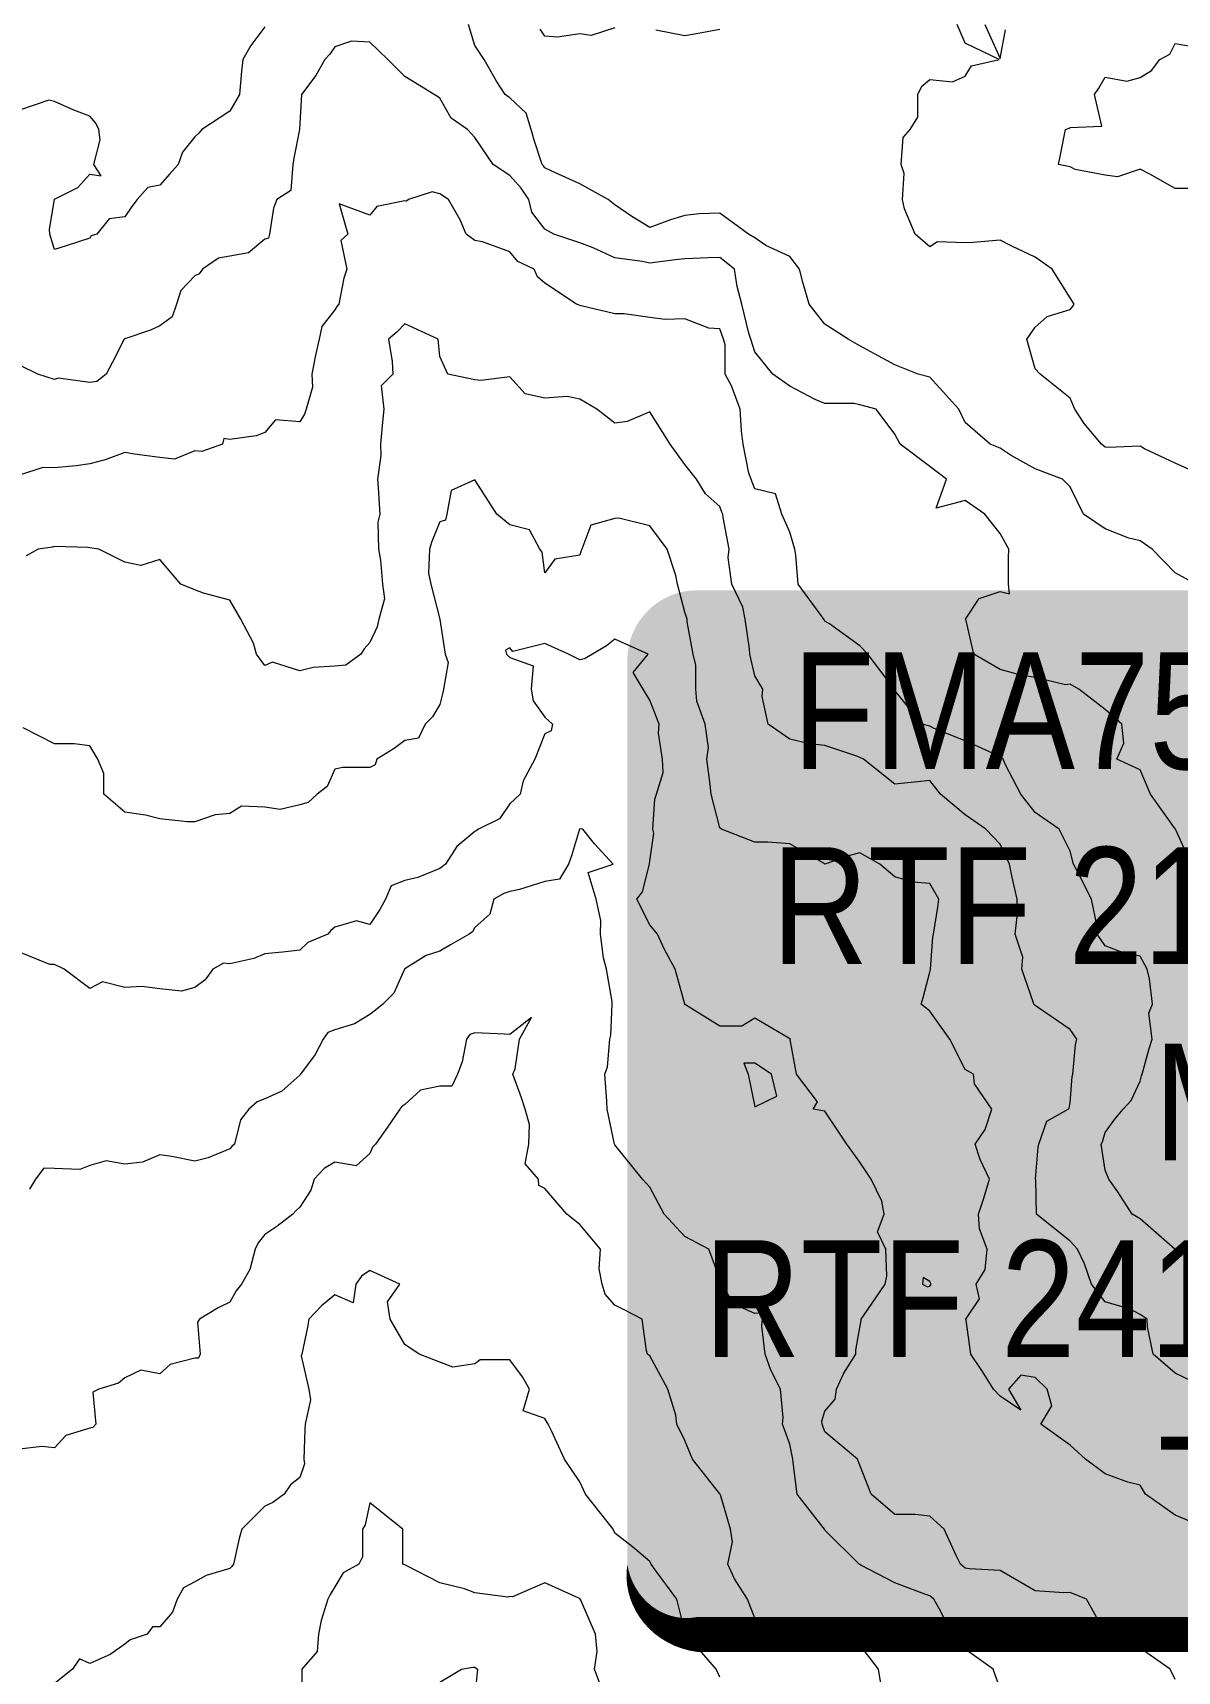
# Model space of a CAD drawing. Extents: x 537850 to 541798, y 6045627 to 6050132.
# Drawn here: x 539898.5 to 539996.5, y 6046862.9 to 6047003.3 of the extents above; entities that cross this region are included whole.
import ezdxf

# ---------------------------------------------------------------- set-up
doc = ezdxf.new("R2010")
doc.units = 0
doc.header["$LTSCALE"] = 5
doc.linetypes.add('DASHED2', pattern=[9.525, 6.35, -3.175])
doc.layers.add('Contour_Line_Intermediate', color=7, linetype='DASHED2', true_color=0xd9d9d9)
doc.layers.add('Contour_Line_Major', color=7, linetype='Continuous', true_color=0x6b6b6b)
doc.layers.add('L-MON', color=1, linetype='Continuous')
doc.styles.add('80', font='ARIALN.TTF', dxfattribs={"height": 10})

# ---------------------------------------------------------------- blocks, each defined once
blk = doc.blocks.new('*U481')
h = blk.add_hatch(color=255)
edge = h.paths.add_edge_path()
edge.add_line((-104, -45.5), (104, -45.5))
edge.add_arc((104, -39.5), 6, 270, 360)
edge.add_line((110, -39.5), (110, 38))
edge.add_arc((104, 38), 6, 360, 450)
edge.add_line((104, 44), (-104, 44))
edge.add_arc((-104, 38), 6, 90, 180)
edge.add_line((-110, 38), (-110, -39.5))
edge.add_arc((-104, -39.5), 6, 180, 270)
at = {"color": 44, "flags": 128}
blk.add_lwpolyline([(-104, -45.5, 3, 3, 0), (104, -45.5, 3, 3, 0.414214), (110, -39.5, 3, 3, 0), (110, 38, 3, 0, 0.414214), (104, 44, 0, 0, 0), (-104, 44, 0, 0, 0.414214), (-110, 38, 0, 0, 0), (-110, -39.5, 0, 3, 0.414214)], format="xyseb", close=True, dxfattribs=at)
at = {"color": 44, "style": '80'}
blk.add_attdef('ENTER_TEXT_001', (-35.99, -5), '', height=10, dxfattribs=at)

msp = doc.modelspace()

# ---------------------------------------------------------------- linework, layer by layer
at = {"layer": 'Contour_Line_Intermediate', "linetype": 'Continuous', "lineweight": 13, "flags": 128}
for points, elevation in [([(539918.329, 6047003.802), (539917.15, 6047002.201), (539916.46, 6047001.022), (539916.346, 6047000.005), (539916.157, 6046998.022), (539915.329, 6046996.582), (539912.929, 6046995.022), (539912.669, 6046994.683), (539912.329, 6046994.372), (539911.285, 6046993.067), (539910.919, 6046992.022), (539910.17, 6046991.182), (539909.33, 6046990.24), (539908.309, 6046990.043), (539907.401, 6046989.022), (539906.956, 6046988.396), (539906.33, 6046987.515), (539905.003, 6046987.349), (539903.943, 6046986.023), (539903.467, 6046985.885), (539903.33, 6046985.693), (539901.31, 6046985.043), (539900.33, 6046984.727), (539899.918, 6046986.023), (539899.888, 6046986.464), (539900.327, 6046989.022), (539900.327, 6046989.025), (539900.33, 6046989.029), (539902.324, 6046990.028), (539903.33, 6046991.182), (539904.31, 6046991.042), (539903.696, 6046992.022), (539904.223, 6046994.129), (539904.106, 6046995.022), (539903.855, 6046995.548), (539903.33, 6046996.138), (539901.96, 6046996.652), (539900.33, 6046997.413), (539899.845, 6046997.537), (539897.33, 6046996.655)], 900.957), ([(539998.104, 6046956.024), (539996.325, 6046957.002), (539994.368, 6046959.024), (539993.326, 6046959.758), (539992.362, 6046959.987), (539990.326, 6046960.771), (539988.472, 6046962.024), (539987.326, 6046964.369), (539986.671, 6046965.024), (539984.326, 6046965.937), (539982.287, 6046967.062), (539981.326, 6046967.682), (539980.482, 6046968.023), (539978.326, 6046969.906), (539977.797, 6046971.023), (539975.326, 6046973.785), (539974.313, 6046974.023), (539972.327, 6046974.849), (539970.559, 6046975.791), (539969.327, 6046976.458), (539968.32, 6046977.023), (539966.327, 6046978.312), (539964.963, 6046980.023), (539964.428, 6046981.922), (539964.157, 6046983.023), (539963.327, 6046984.132), (539961.272, 6046985.078), (539960.327, 6046985.715), (539959.773, 6046986.023), (539957.327, 6046987.825), (539955.556, 6046987.793), (539954.327, 6046987.625), (539953.089, 6046987.261), (539951.328, 6046986.6), (539949.789, 6046987.561), (539948.328, 6046988.561), (539947.762, 6046989.022), (539945.328, 6046990.341), (539942.914, 6046991.436), (539942.328, 6046991.732), (539942.211, 6046991.905), (539942.105, 6046992.022), (539941.4, 6046994.095), (539941.169, 6046995.022), (539940.726, 6046996.42), (539939.328, 6046997.733), (539939.151, 6046997.845), (539938.915, 6046998.022), (539938.194, 6046999.156), (539937.121, 6047001.022), (539936.328, 6047002.211), (539935.785, 6047004.022)], 900.957), ([(539948.328, 6047003.728), (539946.283, 6047003.066), (539945.328, 6047003.209), (539943.414, 6047002.936), (539942.328, 6047003), (539941.92, 6047003.613)], 901.957), ([(539957.327, 6047003.568), (539955.163, 6047003.186), (539954.327, 6047003.039), (539951.836, 6047003.513)], 901.957), ([(539999.258, 6046965.091), (539996.325, 6046966.415), (539993.698, 6046967.651), (539993.326, 6046967.86), (539990.602, 6046967.747), (539990.326, 6046967.793), (539990.023, 6046968.023), (539988.542, 6046969.807), (539987.724, 6046971.023), (539987.326, 6046971.97), (539984.759, 6046974.023), (539984.326, 6046974.494), (539983.61, 6046977.023), (539983.922, 6046977.427), (539984.326, 6046978.057), (539985.367, 6046978.982), (539987.326, 6046979.585), (539987.547, 6046979.802), (539987.666, 6046980.023), (539987.326, 6046980.592), (539985.807, 6046983.023), (539984.326, 6046984.057), (539982.335, 6046985.013), (539981.326, 6046985.52), (539979.031, 6046985.318), (539978.326, 6046985.294), (539975.961, 6046985.388), (539975.326, 6046984.939), (539974.049, 6046986.023), (539973.136, 6046988.213), (539972.956, 6046989.022), (539973.102, 6046991.247), (539972.858, 6046992.022), (539973.022, 6046994.326), (539973.631, 6046995.022), (539974.283, 6046996.066), (539974.283, 6046998.022), (539974.64, 6046998.709), (539975.326, 6046999.283), (539977.244, 6046999.104), (539978.326, 6046999.584), (539978.87, 6047000.478), (539981.252, 6047001.022), (539978.326, 6047002.411), (539977.663, 6047004.022)], 901.957), ([(539980.015, 6047004.022), (539981.326, 6047001.104), (539981.787, 6047003.561)], 901.957), ([(539998.406, 6046989.941), (539996.325, 6046989.941), (539994.172, 6046991.176), (539993.326, 6046991.599), (539991.395, 6046990.953), (539990.326, 6046991.107), (539987.758, 6046991.59), (539987.326, 6046991.806), (539986.346, 6046992.022), (539986.509, 6046992.839), (539986.947, 6046995.022), (539987.236, 6046995.112), (539987.326, 6046995.168), (539990.048, 6046995.3), (539989.43, 6046998.022), (539989.784, 6046998.563), (539990.326, 6046999.495), (539992.203, 6046999.145), (539993.326, 6046999.479), (539994.291, 6047000.056), (539995.006, 6047001.022), (539995.877, 6047001.47), (539996.325, 6047002.378), (539998.298, 6047002.049)], 902.957), ([(539999.325, 6046898.291), (539996.382, 6046898.97), (539996.325, 6046898.989), (539996.29, 6046899.027), (539993.326, 6046901.645), (539992.638, 6046902.027), (539991.408, 6046903.944), (539990.649, 6046905.026), (539990.326, 6046905.803), (539989.99, 6046908.026), (539990.116, 6046908.236), (539990.326, 6046909.037), (539991.167, 6046910.185), (539991.889, 6046911.026), (539992.561, 6046911.791), (539993.326, 6046913.45), (539993.445, 6046913.906), (539993.491, 6046914.026), (539994.104, 6046916.247), (539994.356, 6046917.026), (539994.076, 6046919.276), (539994.386, 6046920.026), (539994.132, 6046922.219), (539993.933, 6046923.026), (539993.326, 6046924.148), (539991.954, 6046924.397), (539990.326, 6046925.048), (539989.637, 6046926.025), (539989.656, 6046926.696), (539989.174, 6046929.025), (539987.987, 6046931.364), (539987.619, 6046932.025), (539987.326, 6046933.146), (539986.386, 6046935.025), (539984.326, 6046936.471), (539983.105, 6046938.025), (539981.796, 6046940.555), (539981.6, 6046941.025), (539981.326, 6046941.227), (539980.926, 6046941.425), (539978.326, 6046942.619), (539975.695, 6046943.656), (539975.326, 6046943.861), (539974.647, 6046944.025), (539972.327, 6046946.926), (539972.28, 6046947.024), (539972.168, 6046947.183), (539970, 6046950.024), (539969.327, 6046950.752), (539966.71, 6046952.641), (539966.327, 6046952.87), (539966.238, 6046953.024), (539965.994, 6046953.357), (539964.041, 6046956.024), (539963.826, 6046958.525), (539963.747, 6046959.024), (539963.327, 6046960.502), (539962.646, 6046962.024), (539962.094, 6046963.79), (539960.327, 6046964.206), (539960.088, 6046964.784), (539960.004, 6046965.024), (539959.791, 6046965.56), (539959.323, 6046968.023), (539959.179, 6046969.171), (539959.056, 6046971.023), (539958.32, 6046973.031), (539957.766, 6046974.023), (539957.786, 6046976.565), (539957.638, 6046977.023), (539957.327, 6046977.926), (539956.372, 6046977.979), (539954.327, 6046978.773), (539952.627, 6046978.723), (539951.328, 6046978.885), (539949.137, 6046979.214), (539948.328, 6046979.214), (539945.442, 6046979.908), (539945.328, 6046979.921), (539945.032, 6046980.023), (539942.328, 6046981.826), (539941.699, 6046982.394), (539941.41, 6046983.023), (539940.007, 6046983.701), (539939.328, 6046984.514), (539936.974, 6046985.377), (539936.328, 6046985.498), (539935.584, 6046986.023), (539935.087, 6046987.264), (539934.082, 6046989.022), (539933.328, 6046989.486), (539932.677, 6046989.674), (539930.651, 6046989.022), (539930.488, 6046988.863), (539930.329, 6046988.896), (539927.934, 6046988.417), (539927.329, 6046987.66), (539924.71, 6046988.642), (539925.457, 6046986.023), (539924.856, 6046985.496), (539925.377, 6046983.023), (539925.095, 6046982.257), (539924.689, 6046980.023), (539924.513, 6046979.839), (539924.329, 6046979.557), (539923.23, 6046978.122), (539922.99, 6046977.023), (539922.688, 6046975.664), (539922.364, 6046974.023), (539922.431, 6046972.921), (539921.874, 6046971.023), (539921.737, 6046970.615), (539921.329, 6046969.94), (539919.238, 6046970.114), (539918.329, 6046969.023), (539917.599, 6046968.753), (539915.329, 6046968.432), (539914.838, 6046968.514), (539914.716, 6046968.023), (539912.933, 6046967.42), (539912.329, 6046967.456), (539910.612, 6046966.741), (539909.33, 6046966.885), (539907.166, 6046967.187), (539906.33, 6046967.318), (539904.65, 6046966.704), (539903.33, 6046966.343), (539902.168, 6046966.185), (539900.33, 6046966.003), (539899.311, 6046966.043), (539897.33, 6046965.377)], 898.957), ([(539999.187, 6046887.027), (539996.325, 6046888.408), (539994.446, 6046890.027), (539993.965, 6046892.387), (539993.927, 6046893.027), (539993.326, 6046893.451), (539992.465, 6046893.888), (539990.326, 6046894.531), (539989.152, 6046896.027), (539988.574, 6046897.779), (539987.977, 6046899.027), (539987.326, 6046899.735), (539984.461, 6046902.027), (539984.386, 6046904.967), (539984.371, 6046905.026), (539984.582, 6046907.77), (539984.638, 6046908.026), (539985.331, 6046910.021), (539987.159, 6046911.026), (539987.236, 6046911.116), (539987.326, 6046911.576), (539987.505, 6046913.846), (539987.572, 6046914.026), (539987.801, 6046916.551), (539987.915, 6046917.026), (539987.326, 6046917.87), (539984.615, 6046919.736), (539984.326, 6046919.914), (539984.212, 6046920.026), (539984.204, 6046920.148), (539983.203, 6046923.026), (539983.293, 6046924.059), (539982.62, 6046926.025), (539982.804, 6046927.547), (539982.79, 6046929.025), (539982.325, 6046931.026), (539982.15, 6046932.025), (539981.326, 6046933.76), (539980.117, 6046935.025), (539978.326, 6046936.266), (539976.223, 6046938.025), (539975.326, 6046939.22), (539974.251, 6046939.101), (539972.327, 6046938.887), (539969.615, 6046941.025), (539969.327, 6046941.191), (539969.065, 6046941.286), (539966.327, 6046942.212), (539965.005, 6046942.347), (539963.327, 6046942.758), (539961.45, 6046944.025), (539960.95, 6046946.402), (539960.994, 6046947.024), (539960.327, 6046948.192), (539959.883, 6046950.024), (539959.861, 6046950.491), (539959.478, 6046953.024), (539959.28, 6046954.071), (539958.355, 6046956.024), (539958.033, 6046958.318), (539958.113, 6046959.024), (539957.609, 6046961.742), (539957.574, 6046962.024), (539957.501, 6046962.198), (539957.327, 6046962.697), (539956.096, 6046963.793), (539955.316, 6046965.024), (539954.327, 6046966.283), (539953.078, 6046968.023), (539951.328, 6046970.796), (539949.371, 6046969.98), (539948.328, 6046969.841), (539946.771, 6046971.023), (539945.328, 6046971.888), (539944.232, 6046972.119), (539942.328, 6046971.983), (539940.645, 6046972.34), (539939.328, 6046973.816), (539936.845, 6046973.506), (539936.328, 6046973.558), (539934.002, 6046974.023), (539933.328, 6046975.544), (539933.18, 6046977.023), (539930.329, 6046978.343), (539929.686, 6046977.666), (539928.935, 6046977.023), (539929.236, 6046975.116), (539929.293, 6046974.023), (539928.311, 6046973.041), (539928.535, 6046971.023), (539928.415, 6046969.937), (539928.26, 6046968.023), (539928.273, 6046967.079), (539927.985, 6046965.024), (539928.053, 6046964.299), (539928.2, 6046962.024), (539928.01, 6046961.342), (539928.088, 6046959.024), (539928.245, 6046958.108), (539928.414, 6046956.024), (539928.583, 6046954.77), (539928.094, 6046953.024), (539927.974, 6046952.379), (539927.329, 6046951.042), (539926.853, 6046950.5), (539926.572, 6046950.024), (539925.27, 6046949.083), (539924.329, 6046949.019), (539922.47, 6046948.884), (539921.329, 6046948.605), (539919.004, 6046949.349), (539918.329, 6046949.068), (539917.631, 6046950.024), (539917.377, 6046950.976), (539916.273, 6046953.024), (539915.329, 6046954.672), (539913.083, 6046955.27), (539912.329, 6046955.563), (539911.145, 6046956.024), (539909.33, 6046958.142), (539907.722, 6046957.632), (539906.33, 6046957.923), (539904.128, 6046959.024), (539903.33, 6046959.164), (539903.179, 6046959.175), (539900.33, 6046959.279), (539900.14, 6046959.214), (539898.912, 6046959.024), (539897.89, 6046958.464)], 897.957), ([(539999.256, 6046875.028), (539996.325, 6046876.235), (539993.796, 6046878.028), (539993.326, 6046878.794), (539992.275, 6046879.079), (539990.326, 6046879.775), (539988.661, 6046881.028), (539987.326, 6046882.233), (539984.813, 6046884.028), (539985.755, 6046885.598), (539985.366, 6046887.027), (539984.326, 6046888.024), (539983.12, 6046888.234), (539982.039, 6046887.027), (539983.108, 6046885.246), (539981.326, 6046886.434), (539980.761, 6046887.027), (539979.813, 6046888.541), (539978.838, 6046890.027), (539978.411, 6046892.942), (539978.399, 6046893.027), (539979.574, 6046894.779), (539979.286, 6046896.027), (539980.056, 6046897.297), (539980.214, 6046899.027), (539979.572, 6046900.781), (539979.488, 6046902.027), (539979.938, 6046903.415), (539980.414, 6046905.026), (539979.633, 6046906.72), (539979.203, 6046908.026), (539980.045, 6046909.307), (539980.612, 6046911.026), (539979.146, 6046913.206), (539979.049, 6046914.026), (539978.326, 6046914.433), (539977.03, 6046917.026), (539975.326, 6046919.441), (539974.576, 6046920.026), (539974.737, 6046920.616), (539975.326, 6046922.778), (539975.356, 6046922.996), (539975.355, 6046923.026), (539975.567, 6046925.785), (539975.619, 6046926.025), (539975.988, 6046928.364), (539976.092, 6046929.025), (539975.326, 6046930.38), (539973.86, 6046930.492), (539972.327, 6046930.943), (539971.036, 6046932.025), (539969.327, 6046933), (539968.541, 6046932.811), (539966.327, 6046932.041), (539966.266, 6046932.086), (539963.327, 6046933.789), (539961.428, 6046933.924), (539960.327, 6046933.924), (539957.465, 6046935.025), (539957.327, 6046935.14), (539956.566, 6046938.025), (539956.492, 6046938.86), (539956.217, 6046941.025), (539956.337, 6046942.015), (539956.064, 6046944.025), (539955.356, 6046945.996), (539955.261, 6046947.024), (539955.261, 6046949.091), (539955.033, 6046950.024), (539954.531, 6046952.82), (539954.518, 6046953.024), (539954.327, 6046953.623), (539953.687, 6046956.024), (539953.559, 6046956.792), (539952.796, 6046959.024), (539951.328, 6046961.025), (539948.655, 6046961.696), (539948.328, 6046961.662), (539946.255, 6046961.097), (539945.499, 6046959.024), (539945.437, 6046958.915), (539945.328, 6046958.522), (539943.186, 6046958.166), (539942.328, 6046957.022), (539942.088, 6046958.784), (539941.9, 6046959.024), (539941.011, 6046960.707), (539939.328, 6046961.122), (539938.22, 6046962.024), (539936.328, 6046964.966), (539934.292, 6046964.06), (539933.921, 6046962.024), (539933.822, 6046961.53), (539933.328, 6046961.386), (539932.659, 6046959.693), (539932.449, 6046959.024), (539932.374, 6046956.978), (539932.563, 6046956.024), (539933.324, 6046953.029), (539933.325, 6046953.024), (539933.328, 6046953.006), (539933.79, 6046950.024), (539934.037, 6046949.316), (539933.655, 6046947.024), (539933.598, 6046946.755), (539933.328, 6046945.72), (539932.697, 6046944.656), (539932.075, 6046944.025), (539931.502, 6046942.851), (539930.329, 6046942.651), (539929.413, 6046941.941), (539927.933, 6046941.025), (539927.799, 6046940.555), (539927.329, 6046940.32), (539925.034, 6046940.32), (539924.329, 6046940.179), (539923.664, 6046938.69), (539922.83, 6046938.025), (539922.036, 6046937.318), (539921.329, 6046937.129), (539919.644, 6046936.71), (539918.329, 6046936.928), (539916.333, 6046937.021), (539915.329, 6046936.394), (539914.079, 6046936.276), (539912.329, 6046935.665), (539911.69, 6046935.665), (539909.33, 6046935.91), (539908.113, 6046936.242), (539906.33, 6046936.48), (539904.553, 6046938.025), (539904.553, 6046939.802), (539904.043, 6046941.025), (539903.33, 6046942.17), (539902.007, 6046942.347), (539900.33, 6046942.347), (539897.623, 6046943.732)], 896.957), ([(539996.325, 6046862.159), (539995.896, 6046863.029), (539993.326, 6046864.844), (539990.417, 6046866.028), (539990.326, 6046866.156), (539988.738, 6046869.028), (539987.326, 6046869.617), (539986.787, 6046869.567), (539984.326, 6046869.759), (539982.573, 6046870.781), (539981.326, 6046871.488), (539978.718, 6046871.636), (539978.326, 6046871.693), (539977.929, 6046872.028), (539977.566, 6046872.789), (539976.548, 6046875.028), (539975.326, 6046876.148), (539974.047, 6046876.307), (539972.327, 6046876.307), (539970.273, 6046878.028), (539969.327, 6046880.526), (539969.118, 6046881.028), (539966.327, 6046883.378), (539966.081, 6046884.028), (539966.07, 6046884.284), (539966.327, 6046885.15), (539967.187, 6046886.167), (539967.31, 6046887.027), (539967.953, 6046888.401), (539968.964, 6046890.027), (539968.982, 6046890.371), (539969.327, 6046892.322), (539969.42, 6046892.933), (539969.42, 6046893.027), (539969.631, 6046893.331), (539971.494, 6046896.027), (539971.62, 6046896.734), (539971.536, 6046899.027), (539970.83, 6046900.524), (539971.4, 6046902.027), (539971.202, 6046903.151), (539970.292, 6046905.026), (539969.327, 6046906.506), (539968.212, 6046908.026), (539966.327, 6046910.854), (539965.327, 6046911.026), (539965.682, 6046911.671), (539963.887, 6046914.026), (539963.358, 6046916.995), (539963.361, 6046917.026), (539963.327, 6046917.058), (539963.226, 6046917.127), (539960.327, 6046918.83), (539959.191, 6046918.162), (539957.327, 6046918.162), (539954.365, 6046919.988), (539954.327, 6046919.973), (539954.321, 6046920.026), (539954.319, 6046920.034), (539953.481, 6046923.026), (539952.564, 6046924.789), (539951.973, 6046926.025), (539951.328, 6046926.832), (539950.206, 6046929.025), (539950.687, 6046929.666), (539951.3, 6046932.025), (539951.298, 6046932.054), (539951.328, 6046932.3), (539951.652, 6046934.701), (539951.585, 6046935.025), (539951.746, 6046937.606), (539951.903, 6046938.025), (539952.452, 6046939.901), (539952.411, 6046941.025), (539952.078, 6046943.274), (539952.127, 6046944.025), (539951.328, 6046946.094), (539950.742, 6046947.024), (539949.89, 6046948.462), (539951.192, 6046950.024), (539948.328, 6046951.333), (539947.604, 6046950.748), (539946.405, 6046950.024), (539945.714, 6046949.638), (539945.328, 6046949.543), (539944.366, 6046950.024), (539942.328, 6046950.959), (539939.582, 6046950.278), (539939.328, 6046950.591), (539938.961, 6046950.391), (539939.05, 6046950.024), (539939.328, 6046949.747), (539941.329, 6046949.026), (539941.151, 6046947.024), (539941.329, 6046946.026), (539942.328, 6046944.626), (539942.99, 6046944.025), (539942.876, 6046943.477), (539942.328, 6046943.206), (539941.469, 6046941.025), (539940.478, 6046939.174), (539940.202, 6046938.025), (539939.328, 6046937.215), (539938.445, 6046935.909), (539936.636, 6046935.025), (539936.454, 6046934.9), (539936.328, 6046934.826), (539934.792, 6046933.561), (539933.822, 6046932.025), (539933.537, 6046931.817), (539933.328, 6046931.678), (539931.454, 6046930.9), (539930.329, 6046930.638), (539929.166, 6046930.188), (539928.662, 6046929.025), (539928.189, 6046928.165), (539927.329, 6046926.863), (539926.18, 6046927.174), (539924.329, 6046926.645), (539923.999, 6046926.355), (539923.727, 6046926.025), (539922.033, 6046925.322), (539921.329, 6046924.662), (539919.848, 6046924.506), (539918.329, 6046924.346), (539917.399, 6046923.955), (539915.329, 6046923.486), (539914.796, 6046923.559), (539913.883, 6046923.026), (539913.236, 6046922.119), (539912.329, 6046921.472), (539911.204, 6046921.151), (539909.33, 6046921.339), (539907.794, 6046921.561), (539906.33, 6046921.46), (539904.418, 6046921.938), (539903.33, 6046921.394), (539901.154, 6046923.026), (539900.33, 6046923.438), (539899.914, 6046923.441), (539897.33, 6046924.488)], 895.957), ([(539971.242, 6046861.113), (539970.913, 6046863.029), (539969.327, 6046865.114), (539966.871, 6046865.484), (539966.327, 6046865.484), (539963.414, 6046866.028), (539963.327, 6046866.051), (539963.296, 6046866.059), (539960.327, 6046867.409), (539959.691, 6046869.028), (539958.585, 6046870.77), (539958.004, 6046872.028), (539958.408, 6046873.947), (539958.248, 6046875.028), (539957.373, 6046877.983), (539957.359, 6046878.028), (539957.327, 6046878.075), (539954.966, 6046881.028), (539954.327, 6046882.646), (539953.637, 6046884.028), (539953.55, 6046884.805), (539952.874, 6046887.027), (539951.328, 6046889.889), (539951.136, 6046890.027), (539951.041, 6046890.314), (539950.653, 6046893.027), (539949.126, 6046893.825), (539948.328, 6046894.242), (539947.491, 6046895.19), (539947.234, 6046896.027), (539946.99, 6046897.365), (539947.088, 6046899.027), (539945.328, 6046901.147), (539944.208, 6046902.027), (539942.328, 6046904.232), (539941.801, 6046904.5), (539941.795, 6046905.026), (539940.656, 6046906.355), (539940.97, 6046908.026), (539941.023, 6046909.721), (539940.642, 6046911.026), (539940.314, 6046912.012), (539939.576, 6046914.026), (539939.795, 6046914.493), (539940.148, 6046917.026), (539941.192, 6046918.889), (539939.328, 6046917.447), (539938.875, 6046917.479), (539936.328, 6046917.574), (539935.906, 6046917.449), (539935.623, 6046917.026), (539935.256, 6046915.098), (539934.84, 6046914.026), (539934.352, 6046913.003), (539933.328, 6046913.003), (539931.684, 6046912.671), (539930.329, 6046911.444), (539930.076, 6046911.278), (539929.891, 6046911.026), (539928.847, 6046909.508), (539927.829, 6046908.026), (539927.571, 6046907.784), (539927.329, 6046907.226), (539926.171, 6046906.184), (539924.329, 6046906.505), (539923.414, 6046905.941), (539922.556, 6046905.026), (539922.27, 6046904.085), (539921.329, 6046902.631), (539921.013, 6046902.342), (539920.735, 6046902.027), (539919.375, 6046900.981), (539918.329, 6046900.308), (539917.771, 6046899.585), (539917.52, 6046899.027), (539917.053, 6046897.303), (539916.351, 6046896.027), (539915.879, 6046895.477), (539915.329, 6046894.508), (539914.336, 6046894.021), (539912.743, 6046893.027), (539912.57, 6046892.786), (539912.783, 6046890.027), (539912.648, 6046889.708), (539912.329, 6046889.708), (539910.219, 6046889.137), (539909.33, 6046888.353), (539907.704, 6046888.653), (539906.33, 6046887.998), (539905.811, 6046887.546), (539904.102, 6046887.027), (539903.587, 6046886.77), (539903.862, 6046884.028), (539903.596, 6046883.762), (539903.33, 6046883.695), (539901.297, 6046883.06), (539900.33, 6046881.996), (539899.246, 6046882.112), (539897.33, 6046881.888)], 893.957), ([(539957.327, 6046862.352), (539956.992, 6046863.029), (539955.066, 6046865.289), (539954.4, 6046866.028), (539954.327, 6046866.286), (539953.642, 6046869.028), (539951.791, 6046871.565), (539951.435, 6046872.028), (539951.328, 6046872.259), (539949.825, 6046873.53), (539948.328, 6046874.695), (539948.182, 6046875.028), (539947.672, 6046875.684), (539945.824, 6046878.028), (539945.328, 6046879.089), (539944.025, 6046881.028), (539942.885, 6046883.47), (539942.625, 6046884.028), (539942.328, 6046884.523), (539940.483, 6046885.183), (539941.019, 6046887.027), (539940.402, 6046888.101), (539939.328, 6046889.562), (539936.794, 6046889.562), (539936.328, 6046889.203), (539934.443, 6046888.912), (539933.328, 6046889.359), (539931.561, 6046890.027), (539930.329, 6046890.859), (539929.064, 6046893.027), (539928.845, 6046894.511), (539929.912, 6046896.027), (539927.329, 6046897.22), (539926.624, 6046896.732), (539926.136, 6046896.027), (539925.919, 6046894.437), (539924.329, 6046895.115), (539923.183, 6046894.173), (539922.118, 6046893.027), (539922.007, 6046892.349), (539921.51, 6046890.027), (539921.448, 6046889.908), (539922.099, 6046887.027), (539922.238, 6046886.119), (539921.779, 6046884.028), (539921.765, 6046883.591), (539921.685, 6046881.028), (539921.727, 6046880.63), (539921.329, 6046879.478), (539920.532, 6046878.825), (539920.001, 6046878.028), (539919.033, 6046877.324), (539918.329, 6046876.999), (539917.347, 6046876.01), (539916.372, 6046875.028), (539916.128, 6046874.229), (539915.659, 6046872.028), (539915.512, 6046871.846), (539915.329, 6046871.672), (539913.305, 6046871.053), (539912.329, 6046870.524), (539911.36, 6046869.998), (539910.826, 6046869.028), (539910.427, 6046867.931), (539909.33, 6046866.677), (539908.699, 6046866.659), (539908.248, 6046866.028), (539906.807, 6046865.551), (539906.33, 6046865.192), (539905.077, 6046864.281), (539903.33, 6046863.531), (539902.449, 6046863.909), (539901.87, 6046863.029), (539900.33, 6046861.797)], 892.957), ([(539947.326, 6046861.03), (539946.591, 6046863.029), (539946.816, 6046864.541), (539946.67, 6046866.028), (539945.402, 6046868.954), (539945.368, 6046869.028), (539945.328, 6046869.065), (539945.246, 6046869.11), (539942.328, 6046870.441), (539939.545, 6046869.246), (539939.328, 6046869.262), (539939.147, 6046869.21), (539936.328, 6046869.574), (539935.437, 6046869.92), (539933.328, 6046870.427), (539930.447, 6046871.91), (539930.329, 6046871.98), (539930.15, 6046872.028), (539930.15, 6046872.207), (539930.15, 6046875.028), (539927.329, 6046877.284), (539926.94, 6046875.417), (539926.702, 6046875.028), (539926.702, 6046872.655), (539926.389, 6046872.028), (539925.061, 6046871.296), (539924.329, 6046870.093), (539923.929, 6046869.428), (539923.727, 6046869.028), (539923.16, 6046867.197), (539922.922, 6046866.028), (539922.819, 6046864.538), (539921.515, 6046863.029), (539921.515, 6046860.215)], 891.957), ([(539933.328, 6046861.912), (539935.19, 6046863.029), (539936.155, 6046863.202), (539936.328, 6046863.216), (539936.572, 6046863.029), (539936.328, 6046860.752)], 890.957)]:
    msp.add_lwpolyline(points, dxfattribs=dict(at, elevation=elevation))
at = {"layer": 'Contour_Line_Intermediate', "linetype": 'Continuous', "lineweight": 13, "elevation": 895.957, "flags": 128}
for points in [[(539961.755, 6046914.026), (539960.327, 6046914.978), (539959.375, 6046914.978), (539959.756, 6046914.026), (539960.327, 6046911.245), (539962.199, 6046912.154), (539961.755, 6046914.026)], [(539975.438, 6046896.027), (539975.326, 6046896.277), (539974.744, 6046896.61), (539974.671, 6046896.027), (539975.104, 6046895.805), (539975.326, 6046895.871), (539975.438, 6046896.027)]]:
    msp.add_lwpolyline(points, close=True, dxfattribs=at)
at = {"layer": 'Contour_Line_Major', "linetype": 'Continuous', "lineweight": 15, "flags": 128}
for points, elevation in [([(539997.691, 6046932.025), (539996.383, 6046934.967), (539996.353, 6046935.025), (539996.325, 6046935.057), (539994.221, 6046938.025), (539993.326, 6046940.122), (539991.34, 6046941.025), (539991.933, 6046942.418), (539991.759, 6046944.025), (539990.326, 6046945.298), (539988.071, 6046947.024), (539987.326, 6046947.452), (539986.931, 6046947.42), (539984.326, 6046948.032), (539983.102, 6046948.248), (539981.326, 6046948.716), (539979.071, 6046950.024), (539978.414, 6046952.936), (539978.375, 6046953.024), (539979.536, 6046954.815), (539981.326, 6046955.419), (539982.147, 6046955.203), (539982.044, 6046956.024), (539982.044, 6046958.306), (539982.092, 6046959.024), (539981.326, 6046960.384), (539980.016, 6046962.024), (539978.326, 6046963.215), (539975.86, 6046962.557), (539976.73, 6046965.024), (539975.326, 6046966.126), (539972.757, 6046968.023), (539972.327, 6046968.885), (539970.716, 6046971.023), (539969.327, 6046971.402), (539968.818, 6046971.532), (539966.327, 6046971.532), (539965.49, 6046971.86), (539963.327, 6046973.02), (539961.86, 6046974.023), (539960.327, 6046975.952), (539959.981, 6046977.023), (539959.8, 6046977.55), (539959.216, 6046980.023), (539958.799, 6046981.551), (539958.58, 6046983.023), (539957.327, 6046984.034), (539956.355, 6046983.995), (539954.327, 6046983.933), (539953.501, 6046983.849), (539951.328, 6046983.542), (539950.653, 6046983.697), (539948.328, 6046984.018), (539946.474, 6046984.876), (539945.328, 6046985.286), (539943.096, 6046986.023), (539942.328, 6046986.453), (539941.214, 6046987.909), (539940.952, 6046989.022), (539940.296, 6046989.99), (539939.328, 6046991.063), (539937.901, 6046992.022), (539936.328, 6046994.336), (539935.714, 6046995.022), (539934.293, 6046995.987), (539933.328, 6046997.688), (539933.132, 6046997.825), (539932.85, 6046998.022), (539930.329, 6046999.548), (539928.885, 6047001.022), (539927.329, 6047002.504), (539925.772, 6047002.578), (539924.329, 6047002.097), (539923.894, 6047001.457), (539923.483, 6047001.022), (539922.713, 6046999.638), (539921.477, 6046998.022), (539921.329, 6046995.536), (539921.308, 6046995.022), (539920.812, 6046992.54), (539920.732, 6046992.022), (539920.561, 6046989.791), (539919.373, 6046989.022), (539919.094, 6046988.257), (539918.751, 6046986.023), (539918.652, 6046985.7), (539918.329, 6046985.601), (539916.928, 6046984.423), (539915.329, 6046984.162), (539914.376, 6046983.977), (539912.986, 6046983.023), (539912.715, 6046982.637), (539912.329, 6046982.476), (539911.152, 6046981.2), (539910.78, 6046980.023), (539910.389, 6046978.963), (539909.33, 6046978.186), (539908.555, 6046977.797), (539906.33, 6046977.075), (539906.305, 6046977.047), (539906.281, 6046977.023), (539905.277, 6046975.076), (539904.735, 6046974.023), (539903.947, 6046973.406), (539903.33, 6046973.321), (539900.662, 6046973.691), (539900.33, 6046973.576), (539898.898, 6046974.023), (539897.33, 6046974.798)], 899.957), ([(539981.326, 6046861.34), (539980.748, 6046863.029), (539978.326, 6046864.745), (539977.225, 6046866.028), (539976.124, 6046868.231), (539975.656, 6046869.028), (539975.326, 6046869.316), (539974.876, 6046869.479), (539972.327, 6046870.447), (539969.408, 6046871.947), (539969.327, 6046871.995), (539969.259, 6046872.028), (539966.327, 6046874.96), (539966.278, 6046875.028), (539966.172, 6046875.183), (539963.952, 6046878.028), (539963.592, 6046880.763), (539963.566, 6046881.028), (539963.327, 6046882.333), (539962.703, 6046884.028), (539962.734, 6046884.621), (539962.515, 6046887.027), (539961.699, 6046888.655), (539961.213, 6046890.027), (539960.931, 6046892.423), (539960.975, 6046893.027), (539960.886, 6046893.586), (539960.327, 6046893.524), (539958.588, 6046894.288), (539957.477, 6046896.027), (539957.327, 6046896.507), (539956.375, 6046899.027), (539954.327, 6046900.111), (539952.553, 6046902.027), (539951.328, 6046904.36), (539950.697, 6046905.026), (539948.328, 6046907.988), (539948.309, 6046908.026), (539948.307, 6046908.047), (539947.661, 6046911.026), (539947.636, 6046911.718), (539947.478, 6046914.026), (539947.698, 6046914.656), (539947.897, 6046917.026), (539947.977, 6046917.377), (539948.108, 6046920.026), (539948.085, 6046920.269), (539947.602, 6046923.026), (539947.343, 6046924.011), (539947.082, 6046926.025), (539947.135, 6046927.218), (539946.737, 6046929.025), (539946.026, 6046931.327), (539948.171, 6046932.025), (539946.57, 6046933.783), (539945.584, 6046935.025), (539945.328, 6046935.053), (539945.304, 6046935.048), (539945.292, 6046935.025), (539944.614, 6046932.739), (539944.368, 6046932.025), (539943.591, 6046930.763), (539942.328, 6046930.552), (539940.168, 6046929.865), (539939.328, 6046929.69), (539938.825, 6046929.528), (539937.954, 6046929.025), (539937.609, 6046927.745), (539936.328, 6046926.597), (539936.124, 6046926.23), (539935.85, 6046926.025), (539934.245, 6046925.109), (539933.328, 6046924.585), (539932.149, 6046924.206), (539930.329, 6046923.055), (539930.317, 6046923.037), (539930.301, 6046923.026), (539929.386, 6046920.968), (539928.444, 6046920.026), (539927.822, 6046919.533), (539927.329, 6046919.142), (539926.014, 6046918.34), (539924.329, 6046917.845), (539923.737, 6046917.618), (539923.341, 6046917.026), (539922.642, 6046915.713), (539921.396, 6046914.026), (539921.356, 6046913.999), (539921.329, 6046913.952), (539919.781, 6046912.574), (539918.329, 6046911.91), (539917.685, 6046911.671), (539916.966, 6046911.026), (539916.242, 6046910.113), (539915.731, 6046908.026), (539915.515, 6046907.84), (539915.329, 6046907.64), (539913.478, 6046906.878), (539912.329, 6046906.576), (539910.368, 6046906.988), (539909.33, 6046907.11), (539907.868, 6046906.488), (539906.33, 6046906.331), (539904.736, 6046906.621), (539903.33, 6046906.219), (539902.495, 6046905.861), (539900.33, 6046905.964), (539899.389, 6046905.968), (539898.679, 6046905.026), (539898.189, 6046904.168)], 894.957)]:
    msp.add_lwpolyline(points, dxfattribs=dict(at, elevation=elevation))

# ---------------------------------------------------------------- block references
at = {"layer": 'L-MON'}
ref = msp.add_blockref('*U481', (540059.394, 6046911.514, 898.957), dxfattribs=at)
ref.add_attrib('ENTER_TEXT_001', 'FMA7500020 Blue Ridge Lumber Inc.', (539963.562, 6046940.199, 898.957), dxfattribs={"layer": '0', "color": 44, "height": 10, "style": '80'})
ref.add_attrib('ENTER_TEXT_002', 'RTF 216856-216857, 216883, 216888', (539961.758, 6046923.491, 898.957), dxfattribs={"layer": '0', "color": 44, "height": 10, "style": '80'})
ref.add_attrib('ENTER_TEXT_003', 'Murphy Oil Company Ltd.', (539994.51, 6046906.647, 898.957), dxfattribs={"layer": '0', "color": 44, "height": 10, "style": '80'})
ref.add_attrib('ENTER_TEXT_004', 'RTF 241347 GMT Exploration Zama Inc.', (539955.974, 6046889.803, 898.957), dxfattribs={"layer": '0', "color": 44, "height": 10, "style": '80'})
ref.add_attrib('ENTER_TEXT_005', 'TPA 459 LESLIE KAPPO', (539994.862, 6046872.959, 898.957), dxfattribs={"layer": '0', "color": 44, "height": 10, "style": '80'})

doc.saveas('drawing.dxf')
